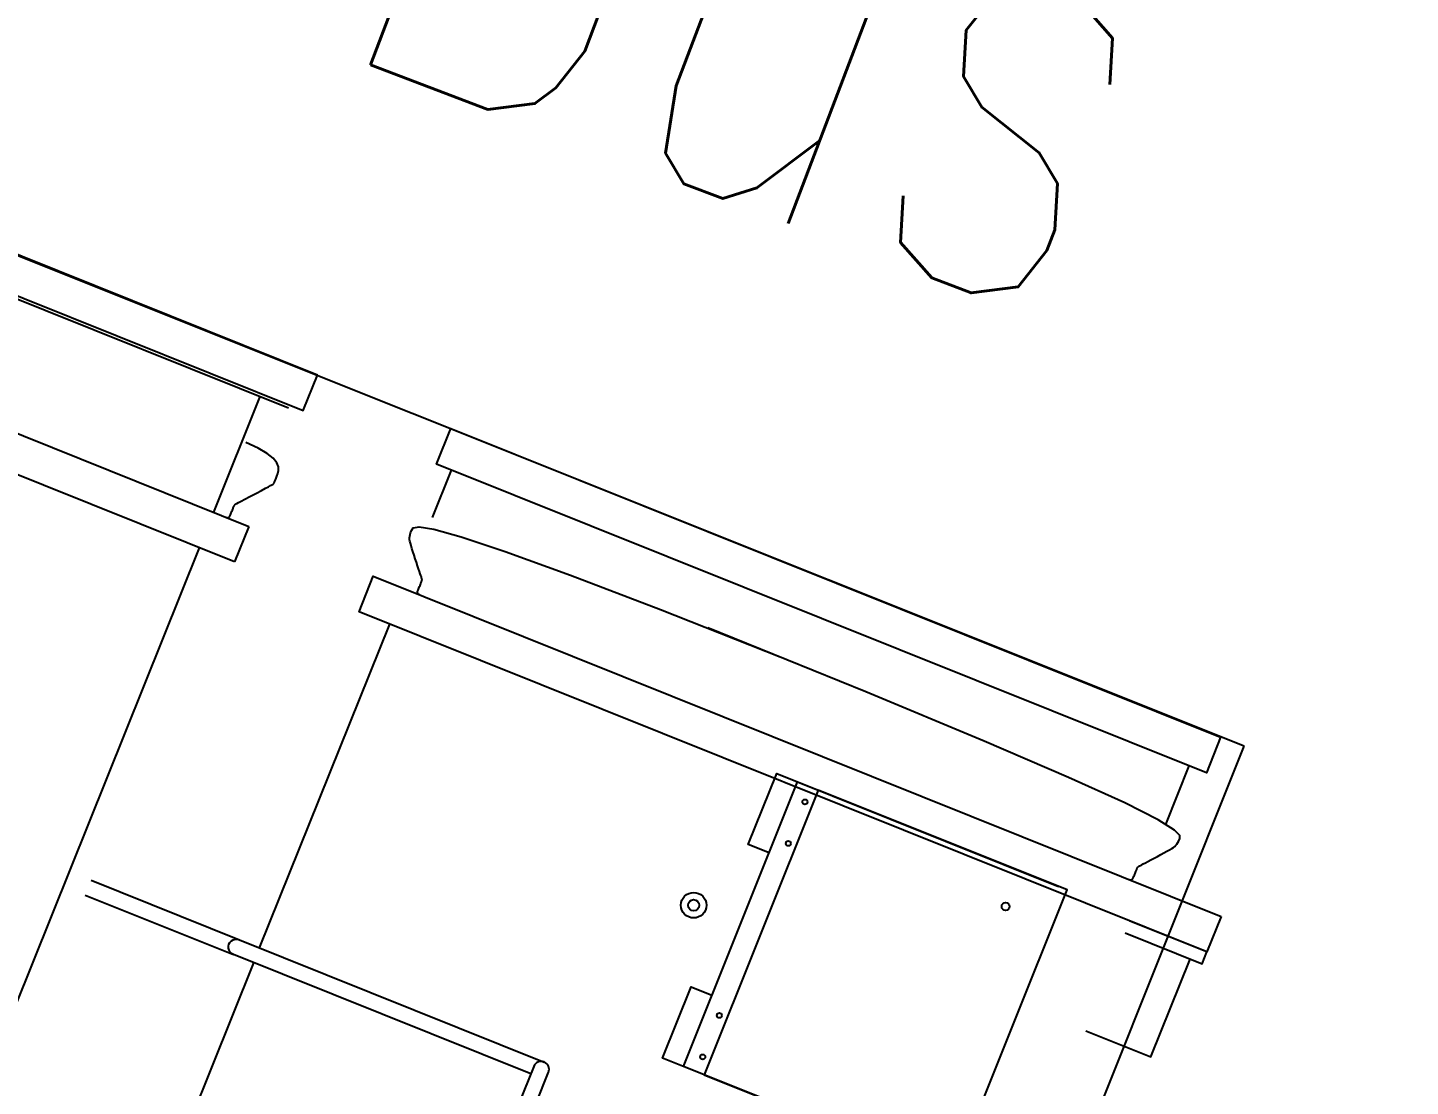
# Model space of a CAD drawing. Extents: x 23618587 to 48466785, y 42305484 to 86624613.
# Drawn here: x 24364417 to 24365748, y 43356135 to 43357153 of the extents above; entities that cross this region are included whole.
import ezdxf

# ---------------------------------------------------------------- set-up
doc = ezdxf.new("R2010")
doc.units = 0
doc.header["$MEASUREMENT"] = 0
doc.layers.add('AC-W', color=7, linetype='CONTINUOUS')
doc.layers.add('楼控', color=1, linetype='CONTINUOUS')
doc.styles.add('DFHZ', font='romans.shx', dxfattribs={"width": 0.7, "bigfont": 'dfhz.shx'})

msp = doc.modelspace()

# ---------------------------------------------------------------- linework, layer by layer
at = {"layer": 'AC-W', "color": 7, "ltscale": 300}
for centre, radius, start, end in [((24189221.26409, 43293340.65083), 200000, 4.560471461, 29.6000000034), ((24189221.26409, 43293340.65083), 196000, 18.7775437664, 29.0000337956), ((24148685.34615, 42835267.72991), 567722.67138, 66.5260012819, 69.3279804304), ((24162246.90911, 42870268.06754), 513099.72014, 62.6224147924, 75.1443656534)]:
    msp.add_arc(centre, radius, start, end, dxfattribs=at)
at = {"layer": 'AC-W', "color": 7}
for centre, radius, start, end in [((24148759.7883, 42835660.74182), 530172.67138, 79.4743453433, 79.4743453433), ((24148766.30591, 42835659.45113), 530172.67138, 78.1227654299, 78.1227654299), ((24148779.34207, 42835656.52904), 530172.67138, 76.2090487924, 76.2090487924), ((24148685.34615, 42835267.72991), 567622.67138, 66.7997511767, 68.2411710536), ((24148685.34615, 42835267.72991), 565472.67138, 66.8927523705, 67.9826562671), ((24148685.34615, 42835267.72991), 565272.67138, 67.1564759426, 67.9826461811), ((24148685.34615, 42835267.72991), 565272.67138, 67.1564759426, 67.9826461798)]:
    msp.add_arc(centre, radius, start, end, dxfattribs=at)
at = {"layer": '楼控', "color": 7}
for p, q in [((24365587.78774, 43356462.19311), (24363983.22793, 43357103.57583)), ((24364371.46182, 43353419.28656), (24365587.78774, 43356462.19311))]:
    msp.add_line(p, q, dxfattribs=at)
at = {"layer": '楼控'}
for p, q in [((24363961.27636, 43356941.81657), (24364630.10321, 43356673.56094)), ((24364668.32909, 43356787.29521), (24364336.72939, 43356920.29448)), ((24364616.37535, 43356639.33402), (24363947.5485, 43356907.58965)), ((24364640.56625, 43356798.43043), (24364595.9735, 43356687.24982)), ((24364630.10321, 43356673.56094), (24364616.37535, 43356639.33402)), ((24364582.24563, 43356653.02289), (24364193.25642, 43355684.14989)), ((24365512.33007, 43356386.77377), (24365534.89653, 43356443.03745)), ((24364478.40466, 43356333.08861), (24364621.01685, 43356275.88917)), ((24364472.68471, 43356318.82739), (24364615.2969, 43356261.62795))]:
    msp.add_line(p, q, dxfattribs=at)
for points in [[(24364324.25171, 43356928.60751), (24364682.48165, 43356784.92727), (24364696.20951, 43356819.1542), (24364339.75543, 43356962.12217)], [(24365565.22423, 43356470.60645), (24365551.49636, 43356436.37953), (24364810.8219, 43356733.45207), (24364824.54977, 43356767.679), (24365565.22423, 43356470.60645)], [(24364637.43842, 43356705.64483), (24364642.35407, 43356708.22202), (24364646.13735, 43356710.20874), (24364648.94518, 43356711.69052), (24364650.93447, 43356712.75288), (24364652.26214, 43356713.48136), (24364653.0851, 43356713.96147), (24364653.56028, 43356714.27875), (24364653.84458, 43356714.51872), (24364654.07369, 43356714.76293), (24364654.29825, 43356715.0771), (24364654.54768, 43356715.52292), (24364654.8514, 43356716.16214), (24364655.23881, 43356717.05647), (24364655.73934, 43356718.26764), (24364656.38239, 43356719.85738), (24364657.19737, 43356721.8874), (24364658.12325, 43356724.40545), (24364658.73716, 43356727.40333), (24364658.52578, 43356730.85886), (24364656.97579, 43356734.74984), (24364653.57386, 43356739.0541), (24364647.80669, 43356743.74945), (24364639.16094, 43356748.81371), (24364627.12331, 43356754.22469)], [(24364806.85767, 43356682.13349), (24364825.13776, 43356727.71022)], [(24364608.2243, 43356682.33887), (24364609.192, 43356682.02665), (24364609.97592, 43356681.93345), (24364610.60611, 43356682.03742), (24364611.11263, 43356682.31674), (24364611.52551, 43356682.74958), (24364611.8748, 43356683.3141), (24364612.19055, 43356683.98847), (24364612.5028, 43356684.75087), (24364612.8352, 43356685.57962), (24364613.18581, 43356686.45378), (24364613.54629, 43356687.35254), (24364613.90829, 43356688.25511), (24364614.26349, 43356689.1407), (24364614.60354, 43356689.98852), (24364614.92009, 43356690.77778), (24364615.20482, 43356691.48768), (24364615.45232, 43356692.10281), (24364615.66892, 43356692.6293), (24364615.86389, 43356693.07864), (24364616.0465, 43356693.46236), (24364616.22603, 43356693.79194), (24364616.41174, 43356694.0789), (24364616.61291, 43356694.33474), (24364616.83881, 43356694.57096), (24364617.13149, 43356694.8157), (24364617.6642, 43356695.16355), (24364618.64296, 43356695.72574), (24364620.27379, 43356696.61351), (24364622.76273, 43356697.93807), (24364626.3158, 43356699.81066), (24364631.13902, 43356702.34251), (24364637.43842, 43356705.64483)], [(24364794.50407, 43356607.62242), (24364793.58885, 43356608.06547), (24364792.95785, 43356608.53993), (24364792.57424, 43356609.05076), (24364792.40122, 43356609.60292), (24364792.40197, 43356610.20137), (24364792.53969, 43356610.85108), (24364792.77756, 43356611.55701), (24364793.07876, 43356612.32411), (24364793.41124, 43356613.15305), (24364793.7619, 43356614.02734), (24364794.12241, 43356614.92619), (24364794.48444, 43356615.8288), (24364794.83963, 43356616.71439), (24364795.17966, 43356617.56216), (24364795.49618, 43356618.35133), (24364795.78086, 43356619.06111), (24364796.02708, 43356619.67627), (24364796.23507, 43356620.20387), (24364796.4068, 43356620.65654), (24364796.54423, 43356621.04692), (24364796.64932, 43356621.38762), (24364796.72403, 43356621.69128), (24364796.77033, 43356621.97053), (24364796.79017, 43356622.23799), (24364796.78198, 43356622.51522), (24364796.73004, 43356622.85941), (24364796.61507, 43356623.33671), (24364796.41782, 43356624.01324), (24364796.11903, 43356624.95514), (24364795.69943, 43356626.22853), (24364795.13976, 43356627.89955), (24364794.42076, 43356630.03431), (24364793.53409, 43356632.66655), (24364792.51513, 43356635.7003), (24364791.41015, 43356639.00719), (24364790.26546, 43356642.45885), (24364789.12735, 43356645.92692), (24364788.04211, 43356649.28301), (24364787.05603, 43356652.39876), (24364786.21541, 43356655.1458), (24364785.55926, 43356657.43726), (24364785.09747, 43356659.35231), (24364784.83266, 43356661.01163), (24364784.76744, 43356662.53588), (24364784.90442, 43356664.04573), (24364785.24622, 43356665.66187), (24364785.79546, 43356667.50495), (24364786.55474, 43356669.69566), (24364788.19251, 43356672.02993), (24364794.04056, 43356673.00473), (24364808.0965, 43356670.79228), (24364834.35794, 43356663.56483), (24364876.82251, 43356649.4946), (24364939.48782, 43356626.75381), (24365026.35148, 43356593.51471), (24365141.41111, 43356547.94952)], [(24365565.65766, 43356298.32519), (24365551.9298, 43356264.09826), (24364736.18807, 43356591.27907), (24364749.91593, 43356625.506), (24365565.65766, 43356298.32519)], [(24364640.40723, 43356268.10405), (24364765.67407, 43356579.45271)], [(24365477.23811, 43356333.78884), (24365478.20582, 43356333.47668), (24365478.98979, 43356333.38361), (24365479.62007, 43356333.48779), (24365480.12668, 43356333.76736), (24365480.53968, 43356334.20047), (24365480.88908, 43356334.76528), (24365481.20494, 43356335.43992), (24365481.51729, 43356336.20255), (24365481.84976, 43356337.0315), (24365482.20043, 43356337.90579), (24365482.56094, 43356338.80463), (24365482.92296, 43356339.70725), (24365483.27816, 43356340.59283), (24365483.61818, 43356341.44061), (24365483.93471, 43356342.22978), (24365484.21939, 43356342.93955), (24365484.46649, 43356343.55435), (24365484.68072, 43356344.07945), (24365484.86939, 43356344.52533), (24365485.0398, 43356344.90248), (24365485.19926, 43356345.22138), (24365485.35509, 43356345.49251), (24365485.51458, 43356345.72635), (24365485.68506, 43356345.9334), (24365485.88254, 43356346.12813), (24365486.15793, 43356346.34104), (24365486.57085, 43356346.60661), (24365487.18092, 43356346.95934), (24365488.04776, 43356347.43372), (24365489.23099, 43356348.06424), (24365490.79023, 43356348.8854), (24365492.78509, 43356349.93168), (24365495.24491, 43356351.22169), (24365498.07781, 43356352.71052), (24365501.16162, 43356354.33736), (24365504.37418, 43356356.0414), (24365507.59332, 43356357.76184), (24365510.69687, 43356359.43788), (24365513.56265, 43356361.00871), (24365516.06852, 43356362.41353), (24365518.12623, 43356363.6165), (24365519.78335, 43356364.68169), (24365521.12136, 43356365.69814), (24365522.22177, 43356366.75487), (24365523.16608, 43356367.94092), (24365524.03577, 43356369.34533), (24365524.91234, 43356371.05713), (24365525.87729, 43356373.16535), (24365526.08481, 43356376.07327), (24365520.97983, 43356381.44114), (24365505.08, 43356391.24348), (24365472.90294, 43356407.45476), (24365418.96628, 43356432.0495), (24365337.78766, 43356467.00219), (24365223.88471, 43356514.28732), (24365071.77506, 43356575.87941)], [(24365130.65353, 43356359.42154), (24365110.68782, 43356367.42946), (24365138.14355, 43356435.88331), (24365409.10672, 43356327.20437)], [(24365068.25204, 43356146.05206), (24365048.28633, 43356154.05998), (24365158.10926, 43356427.87539), (24365178.07497, 43356419.86747)], [(24365068.25204, 43356146.05206), (24365307.84052, 43356049.957), (24365417.66345, 43356323.77241), (24365178.07497, 43356419.86747), (24365068.25204, 43356146.05206)], [(24365473.1955, 43356282.433), (24365547.35384, 43356252.68929), (24365551.9298, 43356264.09826), (24365477.77146, 43356293.84197)], [(24365435.44387, 43356188.30895), (24365498.19323, 43356163.1412), (24365535.94487, 43356257.26524)], [(24364534.53888, 43356003.41718), (24364634.93991, 43356253.74151)], [(24365299.28379, 43356053.38897), (24365028.32062, 43356162.06791), (24365055.77635, 43356230.52176), (24365075.74206, 43356222.51384)]]:
    msp.add_lwpolyline(points, dxfattribs=at)
for points in [[(24364901.31894, 43356146.84027), (24364615.2969, 43356261.62795, -1), (24364621.01685, 43356275.88917), (24364914.1809, 43356158.23694)], [(24364895.26383, 43356090.46676), (24364918.46392, 43356148.31026, 1), (24364904.20271, 43356154.03021), (24364881.00261, 43356096.1867)]]:
    msp.add_lwpolyline(points, format="xyb", dxfattribs=at)
for centre, radius in [((24365165.23582, 43356408.46165), 2.40836), ((24365149.21998, 43356368.53023), 2.40836), ((24365058.15431, 43356309.09747), 12.29249), ((24365058.15431, 43356309.09747), 5.38436), ((24365358.29968, 43356307.8493), 3.7769), ((24365082.86862, 43356203.10009), 2.40836), ((24365066.85278, 43356163.16868), 2.40836)]:
    msp.add_circle(centre, radius, dxfattribs=at)

# ---------------------------------------------------------------- texts
at = {"layer": '楼控', "style": 'DFHZ', "width": 0.7}
msp.add_text('Bus', height=448, rotation=339.2104816, dxfattribs=at).set_placement((24364696.85597, 43357136.75772))

doc.saveas('drawing.dxf')
